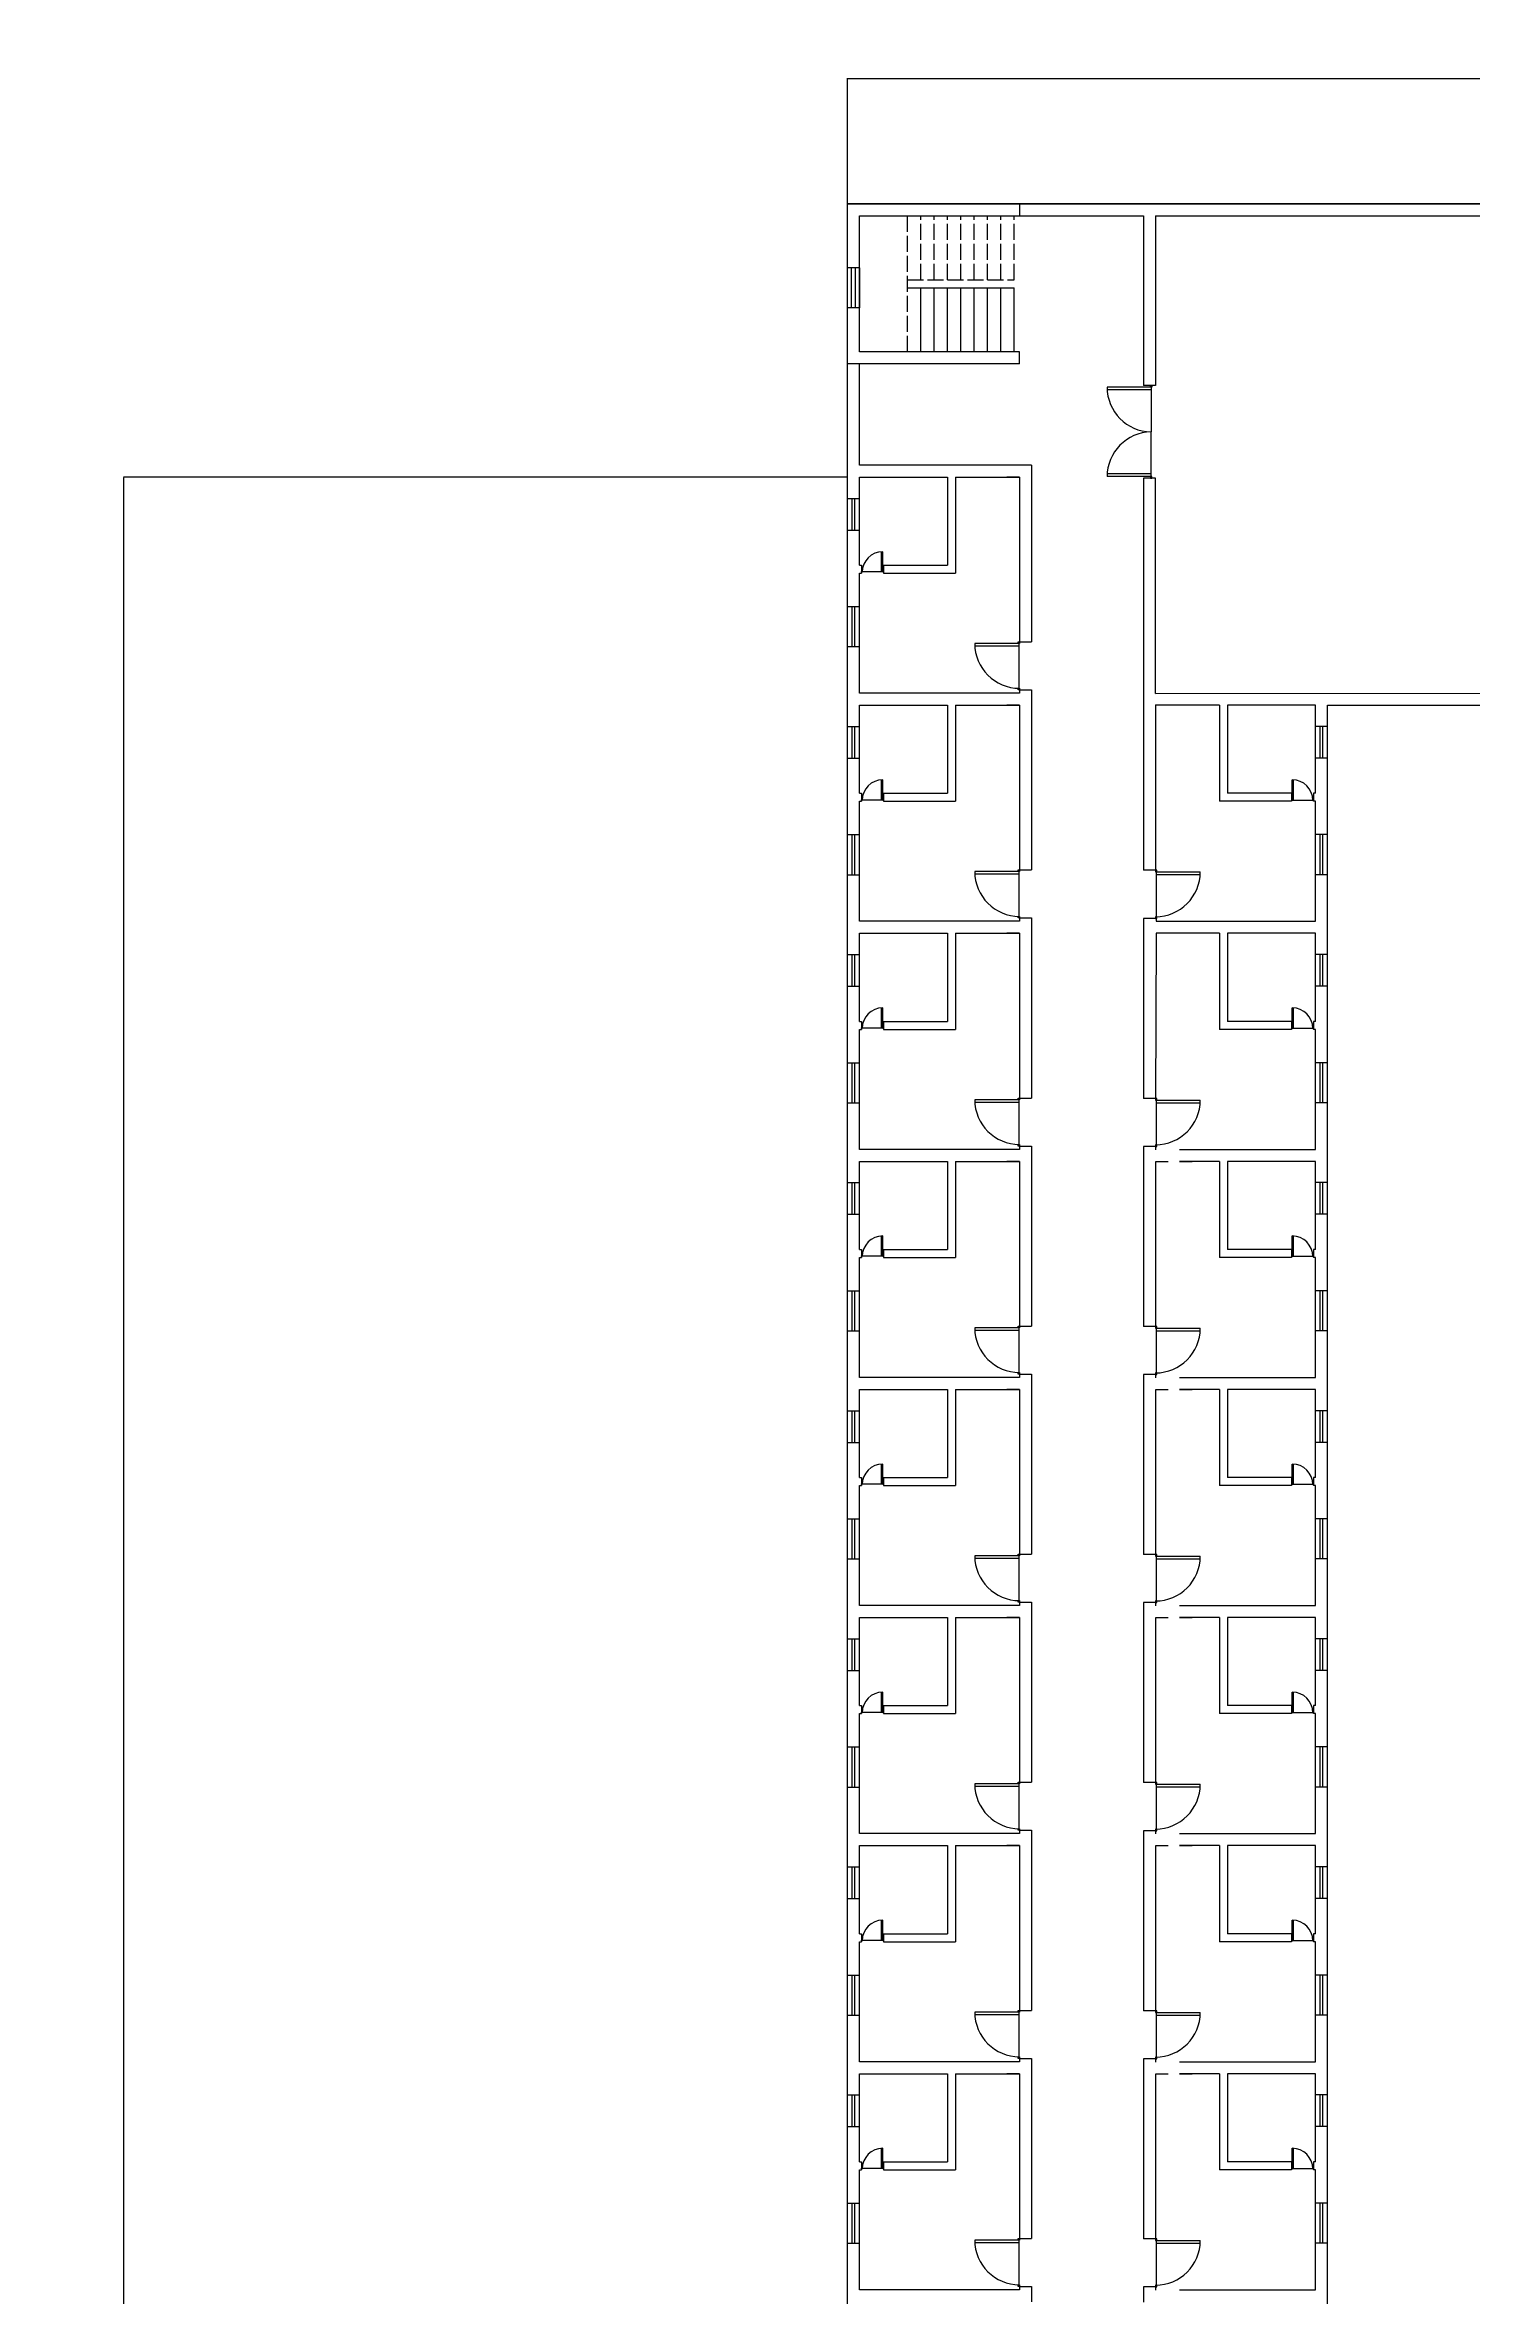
# Model space of a CAD drawing. Header units: inches. Extents: x 2900 to 18472, y 1216 to 4690.
# Drawn here: x 2900 to 3970, y 3002 to 4690 of the extents above; entities that cross this region are included whole.
import ezdxf

# ---------------------------------------------------------------- set-up
doc = ezdxf.new("R2010")
doc.units = ezdxf.units.IN
doc.header["$MEASUREMENT"] = 0
doc.linetypes.add('ACAD_ISO02W100', pattern=[15, 12, -3])
for name, color, linetype in [('Door', 32, 'Continuous'), ('Stairs', 3, 'Continuous'), ('Ventilator', 160, 'Continuous'), ('Windows', 10, 'Continuous')]:
    doc.layers.add(name, color=color, linetype=linetype)
doc.styles.get("Standard").update_dxf_attribs({"font": 'arial.ttf'})
doc.dimstyles.get("Standard").update_dxf_attribs({"dimtxt": 6, "dimasz": 0.18, "dimexe": 0.18, "dimexo": 0.0625, "dimgap": 0.09, "dimtad": 0, "dimtih": 1, "dimtoh": 1, "dimdec": 3, "dimzin": 0, "dimdsep": 46, "dimlunit": 4, "dimtxsty": 'Standard', "dimcen": 0.09, "dimadec": 0, "dimazin": 0, "dimtfac": 1, "dimtdec": 3, "dimtofl": 0, "dimtmove": 0, "dimatfit": 3, "dimfxl": 1, "dimtolj": 1, "dimtzin": 0, "dimarcsym": 0})

# ---------------------------------------------------------------- blocks, each defined once
blk = doc.blocks.new('*D1')
at = {"color": 0, "lineweight": -2, "transparency": 16777216}
for p, q in [((3501.7, 4366), (2958.7, 4366)), ((2958.8, 4365.8), (2958.8, 2890.4)), ((2958.8, 1365.7), (2958.8, 2841.2)), ((3501.7, 1365.6), (2958.7, 1365.6))]:
    blk.add_line(p, q, dxfattribs=at)
at = {"color": 0, "transparency": 16777216}
for points in [[(2958.8, 4365.8), (2958.9, 4365.8), (2958.8, 4366)], [(2958.8, 1365.7), (2958.9, 1365.7), (2958.8, 1365.6)]]:
    blk.add_solid(points, dxfattribs=at)
at = {"layer": 'Defpoints', "color": 0, "transparency": 16777216}
for p in [(3501.8, 4366), (2958.8, 1365.6), (3501.8, 1365.6)]:
    blk.add_point(p, dxfattribs=at)
at = {"color": 0, "transparency": 16777216, "insert": (2958.8, 2865.8), "char_height": 6, "attachment_point": 5}
blk.add_mtext("\\A1;{\\H8x;250'}", dxfattribs=at)
blk = doc.blocks.new('*D2')
at = {"color": 0, "lineweight": -2, "transparency": 16777216}
for p, q in [((3501.8, 4570.9), (3501.8, 4665.1)), ((3502, 4664.9), (4344.6, 4664.9)), ((5301.6, 4664.9), (4459, 4664.9)), ((5301.8, 4570.9), (5301.8, 4665.1))]:
    blk.add_line(p, q, dxfattribs=at)
at = {"color": 0, "transparency": 16777216}
for points in [[(3502, 4665), (3502, 4664.9), (3501.8, 4664.9)], [(5301.6, 4665), (5301.6, 4664.9), (5301.8, 4664.9)]]:
    blk.add_solid(points, dxfattribs=at)
at = {"layer": 'Defpoints', "color": 0, "transparency": 16777216}
for p in [(5301.8, 4664.9), (3501.8, 4570.9), (5301.8, 4570.9)]:
    blk.add_point(p, dxfattribs=at)
at = {"color": 0, "transparency": 16777216, "insert": (4401.8, 4664.9), "char_height": 6, "attachment_point": 5}
blk.add_mtext("\\A1;{\\H8x;150'}", dxfattribs=at)

msp = doc.modelspace()

# ---------------------------------------------------------------- linework, layer by layer
for p, q in [((3501.7846, 4570.8757), (5301.7846, 4570.8757)), ((5301.7846, 4570.8757), (3501.7846, 4570.8757)), ((3510.7846, 4471), (3510.7846, 4561.8757)), ((3723.7866, 4561.8757), (3723.7866, 4434.7321)), ((3723.7866, 4561.6078), (3723.7866, 4434.7321)), ((3732.7866, 4561.8757), (3732.7866, 4434.7321)), ((3501.7846, 1570.4378), (3501.7846, 4534.8757)), ((3732.7866, 4434.7321), (3723.7866, 4434.7321)), ((3576.7846, 4366), (3576.7846, 4300)), ((3582.7846, 4366), (3582.7846, 4294)), ((3630.7846, 4366), (3621.237, 4366)), ((3723.7866, 4365.1423), (3723.7866, 4206.2262)), ((3732.7866, 4365.1423), (3723.7866, 4365.1423)), ((3732.7866, 4203.7321), (3732.7866, 4365.1423)), ((3510.7846, 4300), (3512.2513, 4300)), ((3510.7846, 4294), (3512.2513, 4294)), ((3512.2513, 4300), (3512.2513, 4294)), ((3528.7846, 4300), (3576.7846, 4300)), ((3528.7846, 4300), (3528.7846, 4294)), ((3528.7846, 4294), (3582.7846, 4294)), ((3630.7846, 4242.494), (3639.7846, 4242.494)), ((3630.7846, 4206.494), (3639.7846, 4206.494)), ((3732.7866, 4206.2262), (3732.7846, 4206.2262)), ((3576.7846, 4195), (3576.7846, 4129)), ((3582.7846, 4195), (3582.7846, 4123)), ((3630.7846, 4195), (3621.237, 4195)), ((3780.7846, 4195), (3780.7846, 4123)), ((3786.7846, 4195), (3786.7846, 4129)), ((3861.7846, 4195), (4941.7846, 4194.5)), ((3861.7846, 2032), (3861.7846, 4179.1055)), ((3510.7846, 4129), (3512.2513, 4129)), ((3510.7846, 4123), (3512.2513, 4123)), ((3512.2513, 4129), (3512.2513, 4123)), ((3528.7846, 4129), (3576.7846, 4129)), ((3528.7846, 4129), (3528.7846, 4123)), ((3528.7846, 4123), (3582.7846, 4123)), ((3834.7846, 4123), (3780.7846, 4123)), ((3834.7846, 4129), (3786.7846, 4129)), ((3834.7846, 4129), (3834.7846, 4123)), ((3852.7846, 4129), (3851.3178, 4129)), ((3851.3178, 4129), (3851.3178, 4123)), ((3852.7846, 4123), (3851.3178, 4123)), ((3630.7846, 4071.494), (3639.7846, 4071.494)), ((3732.7866, 4071.2262), (3723.7866, 4071.2262)), ((3630.7846, 4035.494), (3639.7846, 4035.494)), ((3732.7866, 4035.2262), (3723.7866, 4035.2262)), ((3576.7846, 4024), (3576.7846, 3958)), ((3582.7846, 4024), (3582.7846, 3952)), ((3630.7846, 4024), (3621.237, 4024)), ((3780.7846, 4024), (3780.7846, 3952)), ((3786.7846, 4024), (3786.7846, 3958)), ((3510.7846, 3958), (3512.2513, 3958)), ((3510.7846, 3952), (3512.2513, 3952)), ((3512.2513, 3958), (3512.2513, 3952)), ((3528.7846, 3958), (3576.7846, 3958)), ((3528.7846, 3958), (3528.7846, 3952)), ((3528.7846, 3952), (3582.7846, 3952)), ((3834.7846, 3952), (3780.7846, 3952)), ((3834.7846, 3958), (3786.7846, 3958)), ((3834.7846, 3958), (3834.7846, 3952)), ((3852.7846, 3958), (3851.3178, 3958)), ((3851.3178, 3958), (3851.3178, 3952)), ((3852.7846, 3952), (3851.3178, 3952)), ((3630.7846, 3900.494), (3639.7846, 3900.494)), ((3732.7866, 3900.2262), (3723.7866, 3900.2262)), ((3576.7846, 3853), (3576.7846, 3787)), ((3582.7846, 3853), (3582.7846, 3781)), ((3630.7846, 3853), (3621.237, 3853)), ((3630.7846, 3864.494), (3639.7846, 3864.494)), ((3732.7866, 3864.2262), (3723.7866, 3864.2262)), ((3750.7846, 3853), (3760.3321, 3853)), ((3780.7846, 3853), (3780.7846, 3781)), ((3786.7846, 3853), (3786.7846, 3787)), ((3510.7846, 3787), (3512.2513, 3787)), ((3510.7846, 3781), (3512.2513, 3781)), ((3512.2513, 3787), (3512.2513, 3781)), ((3528.7846, 3787), (3576.7846, 3787)), ((3528.7846, 3787), (3528.7846, 3781)), ((3528.7846, 3781), (3582.7846, 3781)), ((3834.7846, 3781), (3780.7846, 3781)), ((3834.7846, 3787), (3786.7846, 3787)), ((3834.7846, 3787), (3834.7846, 3781)), ((3852.7846, 3787), (3851.3178, 3787)), ((3851.3178, 3787), (3851.3178, 3781)), ((3852.7846, 3781), (3851.3178, 3781)), ((3630.7846, 3729.494), (3639.7846, 3729.494)), ((3732.7866, 3729.2262), (3723.7866, 3729.2262)), ((3576.7846, 3682), (3576.7846, 3616)), ((3582.7846, 3682), (3582.7846, 3610)), ((3630.7846, 3682), (3621.237, 3682)), ((3630.7846, 3693.494), (3639.7846, 3693.494)), ((3732.7866, 3693.2262), (3723.7866, 3693.2262)), ((3750.7846, 3682), (3760.3321, 3682)), ((3780.7846, 3682), (3780.7846, 3610)), ((3786.7846, 3682), (3786.7846, 3616)), ((3510.7846, 3616), (3512.2513, 3616)), ((3512.2513, 3616), (3512.2513, 3610)), ((3528.7846, 3616), (3576.7846, 3616)), ((3528.7846, 3616), (3528.7846, 3610)), ((3834.7846, 3616), (3786.7846, 3616)), ((3834.7846, 3616), (3834.7846, 3610)), ((3852.7846, 3616), (3851.3178, 3616)), ((3851.3178, 3616), (3851.3178, 3610)), ((3510.7846, 3610), (3512.2513, 3610)), ((3528.7846, 3610), (3582.7846, 3610)), ((3834.7846, 3610), (3780.7846, 3610)), ((3852.7846, 3610), (3851.3178, 3610)), ((3630.7846, 3558.494), (3639.7846, 3558.494)), ((3732.7866, 3558.2262), (3723.7866, 3558.2262)), ((3576.7846, 3511), (3576.7846, 3445)), ((3582.7846, 3511), (3582.7846, 3439)), ((3630.7846, 3511), (3621.237, 3511)), ((3630.7846, 3522.494), (3639.7846, 3522.494)), ((3732.7866, 3522.2262), (3723.7866, 3522.2262)), ((3750.7846, 3511), (3760.3321, 3511)), ((3780.7846, 3511), (3780.7846, 3439)), ((3786.7846, 3511), (3786.7846, 3445)), ((3510.7846, 3445), (3512.2513, 3445)), ((3512.2513, 3445), (3512.2513, 3439)), ((3528.7846, 3445), (3576.7846, 3445)), ((3528.7846, 3445), (3528.7846, 3439)), ((3834.7846, 3445), (3786.7846, 3445)), ((3834.7846, 3445), (3834.7846, 3439)), ((3852.7846, 3445), (3851.3178, 3445)), ((3851.3178, 3445), (3851.3178, 3439)), ((3510.7846, 3439), (3512.2513, 3439)), ((3528.7846, 3439), (3582.7846, 3439)), ((3834.7846, 3439), (3780.7846, 3439)), ((3852.7846, 3439), (3851.3178, 3439)), ((3630.7846, 3387.494), (3639.7846, 3387.494)), ((3732.7866, 3387.2262), (3723.7866, 3387.2262)), ((3630.7846, 3351.494), (3639.7846, 3351.494)), ((3732.7866, 3351.2262), (3723.7866, 3351.2262)), ((3576.7846, 3340), (3576.7846, 3274)), ((3582.7846, 3340), (3582.7846, 3268)), ((3630.7846, 3340), (3621.237, 3340)), ((3750.7846, 3340), (3760.3321, 3340)), ((3780.7846, 3340), (3780.7846, 3268)), ((3786.7846, 3340), (3786.7846, 3274)), ((3510.7846, 3274), (3512.2513, 3274)), ((3512.2513, 3274), (3512.2513, 3268)), ((3528.7846, 3274), (3576.7846, 3274)), ((3528.7846, 3274), (3528.7846, 3268)), ((3834.7846, 3274), (3786.7846, 3274)), ((3834.7846, 3274), (3834.7846, 3268)), ((3852.7846, 3274), (3851.3178, 3274)), ((3851.3178, 3274), (3851.3178, 3268)), ((3510.7846, 3268), (3512.2513, 3268)), ((3528.7846, 3268), (3582.7846, 3268)), ((3834.7846, 3268), (3780.7846, 3268)), ((3852.7846, 3268), (3851.3178, 3268)), ((3630.7846, 3216.494), (3639.7846, 3216.494)), ((3732.7866, 3216.2262), (3723.7866, 3216.2262)), ((3630.7846, 3180.494), (3639.7846, 3180.494)), ((3732.7866, 3180.2262), (3723.7866, 3180.2262)), ((3576.7846, 3169), (3576.7846, 3103)), ((3582.7846, 3169), (3582.7846, 3097)), ((3630.7846, 3169), (3621.237, 3169)), ((3750.7846, 3169), (3760.3321, 3169)), ((3780.7846, 3169), (3780.7846, 3097)), ((3786.7846, 3169), (3786.7846, 3103)), ((3510.7846, 3103), (3512.2513, 3103)), ((3510.7846, 3097), (3512.2513, 3097)), ((3512.2513, 3103), (3512.2513, 3097)), ((3528.7846, 3103), (3576.7846, 3103)), ((3528.7846, 3103), (3528.7846, 3097)), ((3528.7846, 3097), (3582.7846, 3097)), ((3834.7846, 3097), (3780.7846, 3097)), ((3834.7846, 3103), (3786.7846, 3103)), ((3834.7846, 3103), (3834.7846, 3097)), ((3852.7846, 3103), (3851.3178, 3103)), ((3851.3178, 3103), (3851.3178, 3097)), ((3852.7846, 3097), (3851.3178, 3097)), ((3630.7846, 3045.494), (3639.7846, 3045.494)), ((3732.7866, 3045.2262), (3723.7866, 3045.2262)), ((3630.7846, 3009.494), (3639.7846, 3009.494)), ((3732.7866, 3009.2262), (3723.7866, 3009.2262))]:
    msp.add_line(p, q)
for points in [[(3510.7846, 4561.8757), (3576.7846, 4561.8757)], [(3582.7846, 4561.8757), (3612.7846, 4561.8757)], [(3621.7846, 4561.8757), (3723.7866, 4561.8757)], [(3732.7866, 4561.8757), (3750.7846, 4561.8757)], [(3750.7846, 4570.8757), (4941.7846, 4570.8757)], [(3750.7846, 4561.8757), (5052.9947, 4561.8757)], [(3501.7846, 4366), (3501.7846, 4534.8757)], [(3510.7846, 4459.8757), (3510.7846, 4465)], [(3639.7846, 4375), (3510.7846, 4375), (3510.7846, 4450.8757)], [(3639.7846, 4375), (3639.7846, 4366)], [(3501.7846, 4195), (3501.7846, 4366)], [(3510.7846, 4300), (3510.7846, 4366), (3540.7846, 4366)], [(3510.7846, 4366), (3576.7846, 4366)], [(3537.3297, 4366), (3540.7846, 4366)], [(3582.7846, 4366), (3621.237, 4366)], [(3621.237, 4366), (3630.7846, 4366), (3630.7846, 4294)], [(3639.7846, 4366), (3639.7846, 4242.494)], [(3630.7846, 4204), (3510.7846, 4204), (3510.7846, 4294)], [(3630.7846, 4294), (3630.7846, 4241.2721)], [(3630.7846, 4207.6953), (3630.7846, 4204)], [(3639.7846, 4206.494), (3639.7846, 4195)], [(3723.7866, 4206.2262), (3723.7866, 4194.7321)], [(3732.7866, 4203.7321), (4041.7846, 4204)], [(3501.7846, 4024), (3501.7846, 4195)], [(3510.7846, 4129), (3510.7846, 4195), (3540.7846, 4195)], [(3510.7846, 4195), (3576.7846, 4195)], [(3537.3297, 4195), (3540.7846, 4195)], [(3582.7846, 4195), (3621.237, 4195)], [(3621.237, 4195), (3630.7846, 4195), (3630.7846, 4123)], [(3639.7846, 4195), (3639.7846, 4071.494)], [(3723.7866, 4194.7321), (3723.7866, 4071.2262)], [(3780.7846, 4195), (3732.7866, 4195)], [(3732.7866, 4195), (3732.7866, 4070.0042)], [(3852.7846, 4195), (3786.7846, 4195)], [(3852.7846, 4129), (3852.7846, 4195), (3822.7846, 4195)], [(3826.2394, 4195), (3822.7846, 4195)], [(3861.7846, 4024), (3861.7846, 4195)], [(3630.7846, 4033), (3510.7846, 4033), (3510.7846, 4123)], [(3630.7846, 4123), (3630.7846, 4070.2721)], [(3733.2836, 4033), (3852.7846, 4033), (3852.7846, 4123)], [(3630.7846, 4036.6953), (3630.7846, 4033)], [(3639.7846, 4035.494), (3639.7846, 4024)], [(3723.7866, 4035.2262), (3723.7866, 4023.7321)], [(3732.7866, 4036.4482), (3732.7866, 4035.2262)], [(3732.7866, 4036.4275), (3732.7866, 4035.2262)], [(3733.2919, 4035.2262), (3733.2836, 4033)], [(3501.7846, 3853), (3501.7846, 4024)], [(3510.7846, 3958), (3510.7846, 4024), (3540.7846, 4024)], [(3510.7846, 4024), (3576.7846, 4024)], [(3537.3297, 4024), (3540.7846, 4024)], [(3582.7846, 4024), (3621.237, 4024)], [(3621.237, 4024), (3630.7846, 4024), (3630.7846, 3952)], [(3639.7846, 4024), (3639.7846, 3900.494)], [(3723.7866, 4023.7321), (3723.7866, 3900.2262)], [(3733.2502, 4024), (3732.7866, 3899.0042)], [(3852.7846, 4024), (3786.7846, 4024)], [(3852.7846, 3958), (3852.7846, 4024), (3822.7846, 4024)], [(3826.2394, 4024), (3822.7846, 4024)], [(3861.7846, 3853), (3861.7846, 4024)], [(3630.7846, 3862), (3510.7846, 3862), (3510.7846, 3952)], [(3630.7846, 3952), (3630.7846, 3899.2721)], [(3750.7846, 3862), (3852.7846, 3862), (3852.7846, 3952)], [(3630.7846, 3865.6953), (3630.7846, 3862)], [(3732.7866, 3865.4275), (3732.7866, 3861.7321)], [(3501.7846, 3682), (3501.7846, 3853)], [(3510.7846, 3787), (3510.7846, 3853), (3540.7846, 3853)], [(3510.7846, 3853), (3576.7846, 3853)], [(3537.3297, 3853), (3540.7846, 3853)], [(3582.7846, 3853), (3621.237, 3853)], [(3621.237, 3853), (3630.7846, 3853), (3630.7846, 3781)], [(3639.7846, 3864.494), (3639.7846, 3853)], [(3639.7846, 3853), (3639.7846, 3729.494)], [(3723.7866, 3864.2262), (3723.7866, 3852.7321)], [(3723.7866, 3852.7321), (3723.7866, 3729.2262)], [(3742.3341, 3852.7321), (3732.7866, 3852.7321), (3732.7866, 3780.7321)], [(3780.7846, 3853), (3750.7846, 3853)], [(3852.7846, 3853), (3786.7846, 3853)], [(3852.7846, 3787), (3852.7846, 3853), (3822.7846, 3853)], [(3826.2394, 3853), (3822.7846, 3853)], [(3861.7846, 3682), (3861.7846, 3853)], [(3630.7846, 3691), (3510.7846, 3691), (3510.7846, 3781)], [(3630.7846, 3781), (3630.7846, 3728.2721)], [(3732.7866, 3780.7321), (3732.7866, 3728.0042)], [(3750.7846, 3691), (3852.7846, 3691), (3852.7846, 3781)], [(3501.7846, 3511), (3501.7846, 3682)], [(3510.7846, 3616), (3510.7846, 3682), (3540.7846, 3682)], [(3510.7846, 3682), (3576.7846, 3682)], [(3537.3297, 3682), (3540.7846, 3682)], [(3582.7846, 3682), (3621.237, 3682)], [(3621.237, 3682), (3630.7846, 3682), (3630.7846, 3610)], [(3630.7846, 3694.6953), (3630.7846, 3691)], [(3639.7846, 3693.494), (3639.7846, 3682)], [(3639.7846, 3682), (3639.7846, 3558.494)], [(3723.7866, 3693.2262), (3723.7866, 3681.7321)], [(3723.7866, 3681.7321), (3723.7866, 3558.2262)], [(3732.7866, 3694.4275), (3732.7866, 3690.7321)], [(3742.3341, 3681.7321), (3732.7866, 3681.7321), (3732.7866, 3609.7321)], [(3780.7846, 3682), (3750.7846, 3682)], [(3852.7846, 3682), (3786.7846, 3682)], [(3852.7846, 3616), (3852.7846, 3682), (3822.7846, 3682)], [(3826.2394, 3682), (3822.7846, 3682)], [(3861.7846, 3511), (3861.7846, 3682)], [(3630.7846, 3520), (3510.7846, 3520), (3510.7846, 3610)], [(3630.7846, 3610), (3630.7846, 3557.2721)], [(3732.7866, 3609.7321), (3732.7866, 3557.0042)], [(3750.7846, 3520), (3852.7846, 3520), (3852.7846, 3610)], [(3501.7846, 3340), (3501.7846, 3511)], [(3510.7846, 3445), (3510.7846, 3511), (3540.7846, 3511)], [(3510.7846, 3511), (3576.7846, 3511)], [(3537.3297, 3511), (3540.7846, 3511)], [(3582.7846, 3511), (3621.237, 3511)], [(3621.237, 3511), (3630.7846, 3511), (3630.7846, 3439)], [(3630.7846, 3523.6953), (3630.7846, 3520)], [(3639.7846, 3522.494), (3639.7846, 3511)], [(3639.7846, 3511), (3639.7846, 3387.494)], [(3723.7866, 3522.2262), (3723.7866, 3510.7321)], [(3723.7866, 3510.7321), (3723.7866, 3387.2262)], [(3732.7866, 3523.4275), (3732.7866, 3519.7321)], [(3742.3341, 3510.7321), (3732.7866, 3510.7321), (3732.7866, 3438.7321)], [(3780.7846, 3511), (3750.7846, 3511)], [(3852.7846, 3511), (3786.7846, 3511)], [(3852.7846, 3445), (3852.7846, 3511), (3822.7846, 3511)], [(3826.2394, 3511), (3822.7846, 3511)], [(3861.7846, 3340), (3861.7846, 3511)], [(3630.7846, 3349), (3510.7846, 3349), (3510.7846, 3439)], [(3630.7846, 3439), (3630.7846, 3386.2721)], [(3732.7866, 3438.7321), (3732.7866, 3386.0042)], [(3750.7846, 3349), (3852.7846, 3349), (3852.7846, 3439)], [(3630.7846, 3352.6953), (3630.7846, 3349)], [(3639.7846, 3351.494), (3639.7846, 3340)], [(3723.7866, 3351.2262), (3723.7866, 3339.7321)], [(3732.7866, 3352.4275), (3732.7866, 3348.7321)], [(3501.7846, 3169), (3501.7846, 3340)], [(3510.7846, 3274), (3510.7846, 3340), (3540.7846, 3340)], [(3510.7846, 3340), (3576.7846, 3340)], [(3537.3297, 3340), (3540.7846, 3340)], [(3582.7846, 3340), (3621.237, 3340)], [(3621.237, 3340), (3630.7846, 3340), (3630.7846, 3268)], [(3639.7846, 3340), (3639.7846, 3216.494)], [(3723.7866, 3339.7321), (3723.7866, 3216.2262)], [(3742.3341, 3339.7321), (3732.7866, 3339.7321), (3732.7866, 3267.7321)], [(3780.7846, 3340), (3750.7846, 3340)], [(3852.7846, 3340), (3786.7846, 3340)], [(3852.7846, 3274), (3852.7846, 3340), (3822.7846, 3340)], [(3826.2394, 3340), (3822.7846, 3340)], [(3861.7846, 3169), (3861.7846, 3340)], [(3630.7846, 3178), (3510.7846, 3178), (3510.7846, 3268)], [(3630.7846, 3268), (3630.7846, 3215.2721)], [(3732.7866, 3267.7321), (3732.7866, 3215.0042)], [(3750.7846, 3178), (3852.7846, 3178), (3852.7846, 3268)], [(3630.7846, 3181.6953), (3630.7846, 3178)], [(3639.7846, 3180.494), (3639.7846, 3169)], [(3723.7866, 3180.2262), (3723.7866, 3168.7321)], [(3732.7866, 3181.4275), (3732.7866, 3177.7321)], [(3501.7846, 2998), (3501.7846, 3169)], [(3510.7846, 3103), (3510.7846, 3169), (3540.7846, 3169)], [(3510.7846, 3169), (3576.7846, 3169)], [(3537.3297, 3169), (3540.7846, 3169)], [(3582.7846, 3169), (3621.237, 3169)], [(3621.237, 3169), (3630.7846, 3169), (3630.7846, 3097)], [(3639.7846, 3169), (3639.7846, 3045.494)], [(3723.7866, 3168.7321), (3723.7866, 3045.2262)], [(3742.3341, 3168.7321), (3732.7866, 3168.7321), (3732.7866, 3096.7321)], [(3780.7846, 3169), (3750.7846, 3169)], [(3852.7846, 3169), (3786.7846, 3169)], [(3852.7846, 3103), (3852.7846, 3169), (3822.7846, 3169)], [(3826.2394, 3169), (3822.7846, 3169)], [(3861.7846, 2998), (3861.7846, 3169)], [(3630.7846, 3007), (3510.7846, 3007), (3510.7846, 3097)], [(3630.7846, 3097), (3630.7846, 3044.2721)], [(3732.7866, 3096.7321), (3732.7866, 3044.0042)], [(3750.7846, 3007), (3852.7846, 3007), (3852.7846, 3097)], [(3630.7846, 3010.6953), (3630.7846, 3007)], [(3639.7846, 3009.494), (3639.7846, 2998)], [(3723.7866, 3009.2262), (3723.7866, 2997.7321)], [(3732.7866, 3010.4275), (3732.7866, 3006.7321)]]:
    msp.add_lwpolyline(points)
msp.add_lwpolyline([(3732.7866, 4195.7823), (3732.7866, 4195.7823)], close=True)
at = {"layer": 'Defpoints'}
msp.add_line((3780.7846, 4024), (3733.2502, 4024), dxfattribs=at)
at = {"layer": 'Door'}
for p, q in [((3729.4967, 4433.5102), (3696.4252, 4433.5102)), ((3729.4967, 4431.5102), (3696.4252, 4431.5102)), ((3729.4967, 4433.5102), (3729.4967, 4399.9372)), ((3729.4967, 4366.3643), (3729.4967, 4399.9372)), ((3729.4967, 4368.3643), (3696.4252, 4368.3643)), ((3729.4967, 4366.3643), (3696.4252, 4366.3643)), ((3527.3049, 4294.9093), (3527.3049, 4310.0975)), ((3528.2234, 4294.9093), (3528.2234, 4310.0975)), ((3528.2234, 4294.9093), (3512.8125, 4294.9093)), ((3630.2793, 4241.2966), (3597.2078, 4241.2966)), ((3630.2793, 4239.2966), (3597.2078, 4239.2966)), ((3630.2793, 4241.2721), (3630.2793, 4207.716)), ((3527.3049, 4123.9093), (3527.3049, 4139.0975)), ((3528.2234, 4123.9093), (3528.2234, 4139.0975)), ((3835.3458, 4123.9093), (3835.3458, 4139.0975)), ((3836.2643, 4123.9093), (3836.2643, 4139.0975)), ((3528.2234, 4123.9093), (3512.8125, 4123.9093)), ((3835.3458, 4123.9093), (3850.7566, 4123.9093)), ((3630.2793, 4070.2928), (3597.2078, 4070.2928)), ((3630.2793, 4068.2928), (3597.2078, 4068.2928)), ((3630.2793, 4070.2721), (3630.2793, 4036.716)), ((3733.2919, 4070.0042), (3733.2919, 4036.4482)), ((3733.2919, 4070.0042), (3766.3633, 4070.0042)), ((3733.2919, 4068.0042), (3766.3633, 4068.0042)), ((3527.3049, 3952.9093), (3527.3049, 3968.0975)), ((3528.2234, 3952.9093), (3528.2234, 3968.0975)), ((3835.3458, 3952.9093), (3835.3458, 3968.0975)), ((3836.2643, 3952.9093), (3836.2643, 3968.0975)), ((3528.2234, 3952.9093), (3512.8125, 3952.9093)), ((3835.3458, 3952.9093), (3850.7566, 3952.9093)), ((3630.2793, 3899.2721), (3597.2078, 3899.2721)), ((3630.2793, 3899.2721), (3630.2793, 3865.716)), ((3733.2919, 3899.0042), (3766.3633, 3899.0042)), ((3733.2919, 3899.0042), (3733.2919, 3865.4482)), ((3630.2793, 3897.2721), (3597.2078, 3897.2721)), ((3733.2919, 3897.0042), (3766.3633, 3897.0042)), ((3528.2234, 3781.9093), (3512.8125, 3781.9093)), ((3527.3049, 3781.9093), (3527.3049, 3797.0975)), ((3528.2234, 3781.9093), (3528.2234, 3797.0975)), ((3835.3458, 3781.9093), (3835.3458, 3797.0975)), ((3835.3458, 3781.9093), (3850.7566, 3781.9093)), ((3836.2643, 3781.9093), (3836.2643, 3797.0975)), ((3630.2793, 3728.2721), (3597.2078, 3728.2721)), ((3630.2793, 3726.2721), (3597.2078, 3726.2721)), ((3630.2793, 3728.2721), (3630.2793, 3694.716)), ((3733.2919, 3728.0042), (3766.3633, 3728.0042)), ((3733.2919, 3728.0042), (3733.2919, 3694.4482)), ((3733.2919, 3726.0042), (3766.3633, 3726.0042)), ((3527.3049, 3610.9093), (3527.3049, 3626.0975)), ((3528.2234, 3610.9093), (3528.2234, 3626.0975)), ((3835.3458, 3610.9093), (3835.3458, 3626.0975)), ((3836.2643, 3610.9093), (3836.2643, 3626.0975)), ((3528.2234, 3610.9093), (3512.8125, 3610.9093)), ((3835.3458, 3610.9093), (3850.7566, 3610.9093)), ((3630.2793, 3557.2928), (3597.2078, 3557.2928)), ((3630.2793, 3555.2928), (3597.2078, 3555.2928)), ((3630.2793, 3557.2721), (3630.2793, 3523.716)), ((3733.2919, 3557.0042), (3766.3633, 3557.0042)), ((3733.2919, 3557.0042), (3733.2919, 3523.4482)), ((3733.2919, 3555.0042), (3766.3633, 3555.0042)), ((3527.3049, 3439.9093), (3527.3049, 3455.0975)), ((3528.2234, 3439.9093), (3528.2234, 3455.0975)), ((3835.3458, 3439.9093), (3835.3458, 3455.0975)), ((3836.2643, 3439.9093), (3836.2643, 3455.0975)), ((3528.2234, 3439.9093), (3512.8125, 3439.9093)), ((3835.3458, 3439.9093), (3850.7566, 3439.9093)), ((3630.2793, 3386.2721), (3597.2078, 3386.2721)), ((3630.2793, 3384.2721), (3597.2078, 3384.2721)), ((3630.2793, 3386.2721), (3630.2793, 3352.716)), ((3733.2919, 3386.0042), (3766.3633, 3386.0042)), ((3733.2919, 3386.0042), (3733.2919, 3352.4482)), ((3733.2919, 3384.0042), (3766.3633, 3384.0042)), ((3527.3049, 3268.9093), (3527.3049, 3284.0975)), ((3528.2234, 3268.9093), (3528.2234, 3284.0975)), ((3835.3458, 3268.9093), (3835.3458, 3284.0975)), ((3836.2643, 3268.9093), (3836.2643, 3284.0975)), ((3528.2234, 3268.9093), (3512.8125, 3268.9093)), ((3835.3458, 3268.9093), (3850.7566, 3268.9093)), ((3630.2793, 3215.2721), (3597.2078, 3215.2721)), ((3630.2793, 3213.2721), (3597.2078, 3213.2721)), ((3630.2793, 3215.2721), (3630.2793, 3181.716)), ((3733.2919, 3215.0042), (3766.3633, 3215.0042)), ((3733.2919, 3215.0042), (3733.2919, 3181.4482)), ((3733.2919, 3213.0042), (3766.3633, 3213.0042)), ((3527.3049, 3097.9093), (3527.3049, 3113.0975)), ((3528.2234, 3097.9093), (3528.2234, 3113.0975)), ((3835.3458, 3097.9093), (3835.3458, 3113.0975)), ((3836.2643, 3097.9093), (3836.2643, 3113.0975)), ((3528.2234, 3097.9093), (3512.8125, 3097.9093)), ((3835.3458, 3097.9093), (3850.7566, 3097.9093)), ((3630.2793, 3044.2928), (3597.2078, 3044.2928)), ((3630.2793, 3042.2928), (3597.2078, 3042.2928)), ((3630.2793, 3044.2721), (3630.2793, 3010.716)), ((3733.2919, 3044.0042), (3766.3633, 3044.0042)), ((3733.2919, 3044.0042), (3733.2919, 3010.4482)), ((3733.2919, 3042.0042), (3766.3633, 3042.0042))]:
    msp.add_line(p, q, dxfattribs=at)
for points in [[(3728.9914, 4434.7321), (3730.002, 4434.7321), (3730.002, 4433.5102), (3728.9914, 4433.5102)], [(3728.9914, 4365.1423), (3730.002, 4365.1423), (3730.002, 4366.3643), (3728.9914, 4366.3643)], [(3512.8125, 4295.1413), (3512.8125, 4294.6772), (3512.2513, 4294.6772), (3512.2513, 4295.1413)], [(3528.7846, 4295.1413), (3528.7846, 4294.6772), (3528.2234, 4294.6772), (3528.2234, 4295.1413)], [(3629.774, 4242.494), (3630.7846, 4242.494), (3630.7846, 4241.2721), (3629.774, 4241.2721)], [(3629.774, 4207.716), (3630.7846, 4207.716), (3630.7846, 4206.494), (3629.774, 4206.494)], [(3512.8125, 4124.1413), (3512.8125, 4123.6772), (3512.2513, 4123.6772), (3512.2513, 4124.1413)], [(3528.7846, 4124.1413), (3528.7846, 4123.6772), (3528.2234, 4123.6772), (3528.2234, 4124.1413)], [(3834.7846, 4124.1413), (3834.7846, 4123.6772), (3835.3458, 4123.6772), (3835.3458, 4124.1413)], [(3850.7566, 4124.1413), (3850.7566, 4123.6772), (3851.3178, 4123.6772), (3851.3178, 4124.1413)], [(3629.774, 4071.494), (3630.7846, 4071.494), (3630.7846, 4070.2721), (3629.774, 4070.2721)], [(3733.7971, 4071.2262), (3732.7866, 4071.2262), (3732.7866, 4070.0042), (3733.7971, 4070.0042)], [(3629.774, 4036.716), (3630.7846, 4036.716), (3630.7846, 4035.494), (3629.774, 4035.494)], [(3733.7971, 4036.4482), (3732.7866, 4036.4482), (3732.7866, 4035.2262), (3733.7971, 4035.2262)], [(3512.8125, 3953.1413), (3512.8125, 3952.6772), (3512.2513, 3952.6772), (3512.2513, 3953.1413)], [(3528.7846, 3953.1413), (3528.7846, 3952.6772), (3528.2234, 3952.6772), (3528.2234, 3953.1413)], [(3834.7846, 3953.1413), (3834.7846, 3952.6772), (3835.3458, 3952.6772), (3835.3458, 3953.1413)], [(3850.7566, 3953.1413), (3850.7566, 3952.6772), (3851.3178, 3952.6772), (3851.3178, 3953.1413)], [(3629.774, 3900.494), (3630.7846, 3900.494), (3630.7846, 3899.2721), (3629.774, 3899.2721)], [(3733.7971, 3900.2262), (3732.7866, 3900.2262), (3732.7866, 3899.0042), (3733.7971, 3899.0042)], [(3629.774, 3865.716), (3630.7846, 3865.716), (3630.7846, 3864.494), (3629.774, 3864.494)], [(3733.7971, 3865.4482), (3732.7866, 3865.4482), (3732.7866, 3864.2262), (3733.7971, 3864.2262)], [(3512.8125, 3782.1413), (3512.8125, 3781.6772), (3512.2513, 3781.6772), (3512.2513, 3782.1413)], [(3528.7846, 3782.1413), (3528.7846, 3781.6772), (3528.2234, 3781.6772), (3528.2234, 3782.1413)], [(3834.7846, 3782.1413), (3834.7846, 3781.6772), (3835.3458, 3781.6772), (3835.3458, 3782.1413)], [(3850.7566, 3782.1413), (3850.7566, 3781.6772), (3851.3178, 3781.6772), (3851.3178, 3782.1413)], [(3629.774, 3729.494), (3630.7846, 3729.494), (3630.7846, 3728.2721), (3629.774, 3728.2721)], [(3733.7971, 3729.2262), (3732.7866, 3729.2262), (3732.7866, 3728.0042), (3733.7971, 3728.0042)], [(3629.774, 3694.716), (3630.7846, 3694.716), (3630.7846, 3693.494), (3629.774, 3693.494)], [(3733.7971, 3694.4482), (3732.7866, 3694.4482), (3732.7866, 3693.2262), (3733.7971, 3693.2262)], [(3512.8125, 3611.1413), (3512.8125, 3610.6772), (3512.2513, 3610.6772), (3512.2513, 3611.1413)], [(3528.7846, 3611.1413), (3528.7846, 3610.6772), (3528.2234, 3610.6772), (3528.2234, 3611.1413)], [(3834.7846, 3611.1413), (3834.7846, 3610.6772), (3835.3458, 3610.6772), (3835.3458, 3611.1413)], [(3850.7566, 3611.1413), (3850.7566, 3610.6772), (3851.3178, 3610.6772), (3851.3178, 3611.1413)], [(3629.774, 3558.494), (3630.7846, 3558.494), (3630.7846, 3557.2721), (3629.774, 3557.2721)], [(3733.7971, 3558.2262), (3732.7866, 3558.2262), (3732.7866, 3557.0042), (3733.7971, 3557.0042)], [(3629.774, 3523.716), (3630.7846, 3523.716), (3630.7846, 3522.494), (3629.774, 3522.494)], [(3733.7971, 3523.4482), (3732.7866, 3523.4482), (3732.7866, 3522.2262), (3733.7971, 3522.2262)], [(3512.8125, 3440.1413), (3512.8125, 3439.6772), (3512.2513, 3439.6772), (3512.2513, 3440.1413)], [(3528.7846, 3440.1413), (3528.7846, 3439.6772), (3528.2234, 3439.6772), (3528.2234, 3440.1413)], [(3834.7846, 3440.1413), (3834.7846, 3439.6772), (3835.3458, 3439.6772), (3835.3458, 3440.1413)], [(3850.7566, 3440.1413), (3850.7566, 3439.6772), (3851.3178, 3439.6772), (3851.3178, 3440.1413)], [(3629.774, 3387.494), (3630.7846, 3387.494), (3630.7846, 3386.2721), (3629.774, 3386.2721)], [(3733.7971, 3387.2262), (3732.7866, 3387.2262), (3732.7866, 3386.0042), (3733.7971, 3386.0042)], [(3629.774, 3352.716), (3630.7846, 3352.716), (3630.7846, 3351.494), (3629.774, 3351.494)], [(3733.7971, 3352.4482), (3732.7866, 3352.4482), (3732.7866, 3351.2262), (3733.7971, 3351.2262)], [(3512.8125, 3269.1413), (3512.8125, 3268.6772), (3512.2513, 3268.6772), (3512.2513, 3269.1413)], [(3528.7846, 3269.1413), (3528.7846, 3268.6772), (3528.2234, 3268.6772), (3528.2234, 3269.1413)], [(3834.7846, 3269.1413), (3834.7846, 3268.6772), (3835.3458, 3268.6772), (3835.3458, 3269.1413)], [(3850.7566, 3269.1413), (3850.7566, 3268.6772), (3851.3178, 3268.6772), (3851.3178, 3269.1413)], [(3629.774, 3216.494), (3630.7846, 3216.494), (3630.7846, 3215.2721), (3629.774, 3215.2721)], [(3733.7971, 3216.2262), (3732.7866, 3216.2262), (3732.7866, 3215.0042), (3733.7971, 3215.0042)], [(3629.774, 3181.716), (3630.7846, 3181.716), (3630.7846, 3180.494), (3629.774, 3180.494)], [(3733.7971, 3181.4482), (3732.7866, 3181.4482), (3732.7866, 3180.2262), (3733.7971, 3180.2262)], [(3512.8125, 3098.1413), (3512.8125, 3097.6772), (3512.2513, 3097.6772), (3512.2513, 3098.1413)], [(3528.7846, 3098.1413), (3528.7846, 3097.6772), (3528.2234, 3097.6772), (3528.2234, 3098.1413)], [(3834.7846, 3098.1413), (3834.7846, 3097.6772), (3835.3458, 3097.6772), (3835.3458, 3098.1413)], [(3850.7566, 3098.1413), (3850.7566, 3097.6772), (3851.3178, 3097.6772), (3851.3178, 3098.1413)], [(3629.774, 3045.494), (3630.7846, 3045.494), (3630.7846, 3044.2721), (3629.774, 3044.2721)], [(3733.7971, 3045.2262), (3732.7866, 3045.2262), (3732.7866, 3044.0042), (3733.7971, 3044.0042)], [(3629.774, 3010.716), (3630.7846, 3010.716), (3630.7846, 3009.494), (3629.774, 3009.494)], [(3733.7971, 3010.4482), (3732.7866, 3010.4482), (3732.7866, 3009.2262), (3733.7971, 3009.2262)]]:
    msp.add_lwpolyline(points, close=True, dxfattribs=at)
for centre, radius, start, end in [((3730.002, 4433.5102), 33.5767, 180, 269.1377206), ((3730.002, 4366.3643), 33.5767, 90.8622794, 180), ((3528.2234, 4294.6772), 15.4203, 90, 180), ((3630.7846, 4241.2966), 33.5767, 180, 270), ((3528.2234, 4123.6772), 15.4203, 90, 180), ((3835.3458, 4123.6772), 15.4203, 0, 90), ((3630.7846, 4070.2928), 33.5767, 180, 270), ((3732.7866, 4070.0042), 33.5767, 270, 0), ((3528.2234, 3952.6772), 15.4203, 90, 180), ((3835.3458, 3952.6772), 15.4203, 0, 90), ((3630.7846, 3899.2721), 33.5767, 180, 270), ((3732.7866, 3899.0042), 33.5767, 270, 0), ((3528.2234, 3781.6772), 15.4203, 90, 180), ((3835.3458, 3781.6772), 15.4203, 0, 90), ((3630.7846, 3728.2721), 33.5767, 180, 270), ((3732.7866, 3728.0042), 33.5767, 270, 0), ((3528.2234, 3610.6772), 15.4203, 90, 180), ((3835.3458, 3610.6772), 15.4203, 0, 90), ((3630.7846, 3557.2928), 33.5767, 180, 270), ((3732.7866, 3557.0042), 33.5767, 270, 0), ((3528.2234, 3439.6772), 15.4203, 90, 180), ((3835.3458, 3439.6772), 15.4203, 0, 90), ((3630.7846, 3386.2721), 33.5767, 180, 270), ((3732.7866, 3386.0042), 33.5767, 270, 0), ((3528.2234, 3268.6772), 15.4203, 90, 180), ((3835.3458, 3268.6772), 15.4203, 0, 90), ((3630.7846, 3215.2721), 33.5767, 180, 270), ((3732.7866, 3215.0042), 33.5767, 270, 0), ((3528.2234, 3097.6772), 15.4203, 90, 180), ((3835.3458, 3097.6772), 15.4203, 0, 90), ((3630.7846, 3044.2928), 33.5767, 180, 270), ((3732.7866, 3044.0042), 33.5767, 270, 0)]:
    msp.add_arc(centre, radius, start, end, dxfattribs=at)
at = {"layer": 'Stairs'}
for p, q in [((3501.7846, 4522.8757), (3501.7846, 4570.8757)), ((3501.7846, 4570.8757), (3630.7846, 4570.8757)), ((3510.7846, 4561.8757), (3630.7846, 4561.8757)), ((3510.7846, 4522.8757), (3510.7846, 4561.8757)), ((3630.7846, 4570.8757), (3630.7846, 4561.8757)), ((3510.7846, 4522.8757), (3501.7664, 4522.8757)), ((3546.7846, 4507.8757), (3626.7846, 4507.8757)), ((3556.7846, 4459.8757), (3556.7846, 4507.8757)), ((3566.7846, 4459.8757), (3566.7846, 4507.8757)), ((3576.7846, 4459.8757), (3576.7846, 4507.8757)), ((3586.7846, 4459.8757), (3586.7846, 4507.8757)), ((3596.7846, 4459.8757), (3596.7846, 4507.8757)), ((3606.7846, 4459.8757), (3606.7846, 4507.8757)), ((3616.7846, 4459.8757), (3616.7846, 4507.8757)), ((3626.7846, 4459.8757), (3626.7846, 4507.8757)), ((3501.7846, 4450.8757), (3501.7846, 4492.8757)), ((3510.7846, 4459.8757), (3510.7846, 4492.8757)), ((3630.7846, 4459.8757), (3510.7846, 4459.8757)), ((3630.7846, 4450.8757), (3630.7846, 4459.8757)), ((3630.7846, 4450.8757), (3501.7846, 4450.8757))]:
    msp.add_line(p, q, dxfattribs=at)
at = {"layer": 'Stairs', "linetype": 'ACAD_ISO02W100'}
for p, q in [((3546.7846, 4459.8757), (3546.7846, 4561.8757)), ((3556.7846, 4513.8757), (3556.7846, 4561.8757)), ((3566.7846, 4513.8757), (3566.7846, 4561.8757)), ((3576.7846, 4513.8757), (3576.7846, 4561.8757)), ((3586.7846, 4513.8757), (3586.7846, 4561.8757)), ((3596.7846, 4513.8757), (3596.7846, 4561.8757)), ((3606.7846, 4513.8757), (3606.7846, 4561.8757)), ((3616.7846, 4513.8757), (3616.7846, 4561.8757)), ((3626.7846, 4513.8757), (3626.7846, 4561.8757)), ((3546.7846, 4513.8757), (3626.7846, 4513.8757))]:
    msp.add_line(p, q, dxfattribs=at)
at = {"layer": 'Ventilator'}
for p, q in [((3501.7846, 4268.9619), (3510.7846, 4268.9619)), ((3501.7846, 4238.9619), (3501.7846, 4268.9619)), ((3505.2846, 4238.9619), (3505.2846, 4268.9619)), ((3507.2846, 4238.9619), (3507.2846, 4268.9619)), ((3510.7846, 4238.9619), (3510.7846, 4268.9619)), ((3501.7846, 4238.9619), (3510.7846, 4238.9619)), ((3501.7846, 4097.9619), (3510.7846, 4097.9619)), ((3501.7846, 4067.9619), (3501.7846, 4097.9619)), ((3505.2846, 4067.9619), (3505.2846, 4097.9619)), ((3507.2846, 4067.9619), (3507.2846, 4097.9619)), ((3510.7846, 4067.9619), (3510.7846, 4097.9619)), ((3861.7846, 4097.9619), (3852.7846, 4097.9619)), ((3852.7846, 4067.9619), (3852.7846, 4097.9619)), ((3856.2846, 4067.9619), (3856.2846, 4097.9619)), ((3858.2846, 4067.9619), (3858.2846, 4097.9619)), ((3861.7846, 4067.9619), (3861.7846, 4097.9619)), ((3501.7846, 4067.9619), (3510.7846, 4067.9619)), ((3861.7846, 4067.9619), (3852.7846, 4067.9619)), ((3501.7846, 3926.9619), (3510.7846, 3926.9619)), ((3501.7846, 3896.9619), (3501.7846, 3926.9619)), ((3505.2846, 3896.9619), (3505.2846, 3926.9619)), ((3507.2846, 3896.9619), (3507.2846, 3926.9619)), ((3510.7846, 3896.9619), (3510.7846, 3926.9619)), ((3861.7846, 3926.9619), (3852.7846, 3926.9619)), ((3852.7846, 3896.9619), (3852.7846, 3926.9619)), ((3856.2846, 3896.9619), (3856.2846, 3926.9619)), ((3858.2846, 3896.9619), (3858.2846, 3926.9619)), ((3861.7846, 3896.9619), (3861.7846, 3926.9619)), ((3501.7846, 3896.9619), (3510.7846, 3896.9619)), ((3861.7846, 3896.9619), (3852.7846, 3896.9619)), ((3501.7846, 3755.9619), (3510.7846, 3755.9619)), ((3501.7846, 3725.9619), (3501.7846, 3755.9619)), ((3505.2846, 3725.9619), (3505.2846, 3755.9619)), ((3507.2846, 3725.9619), (3507.2846, 3755.9619)), ((3510.7846, 3725.9619), (3510.7846, 3755.9619)), ((3861.7846, 3755.9619), (3852.7846, 3755.9619)), ((3852.7846, 3725.9619), (3852.7846, 3755.9619)), ((3856.2846, 3725.9619), (3856.2846, 3755.9619)), ((3858.2846, 3725.9619), (3858.2846, 3755.9619)), ((3861.7846, 3725.9619), (3861.7846, 3755.9619)), ((3501.7846, 3725.9619), (3510.7846, 3725.9619)), ((3861.7846, 3725.9619), (3852.7846, 3725.9619)), ((3501.7846, 3584.9619), (3510.7846, 3584.9619)), ((3501.7846, 3554.9619), (3501.7846, 3584.9619)), ((3505.2846, 3554.9619), (3505.2846, 3584.9619)), ((3507.2846, 3554.9619), (3507.2846, 3584.9619)), ((3510.7846, 3554.9619), (3510.7846, 3584.9619)), ((3861.7846, 3584.9619), (3852.7846, 3584.9619)), ((3852.7846, 3554.9619), (3852.7846, 3584.9619)), ((3856.2846, 3554.9619), (3856.2846, 3584.9619)), ((3858.2846, 3554.9619), (3858.2846, 3584.9619)), ((3861.7846, 3554.9619), (3861.7846, 3584.9619)), ((3501.7846, 3554.9619), (3510.7846, 3554.9619)), ((3861.7846, 3554.9619), (3852.7846, 3554.9619)), ((3501.7846, 3413.9619), (3510.7846, 3413.9619)), ((3501.7846, 3383.9619), (3501.7846, 3413.9619)), ((3505.2846, 3383.9619), (3505.2846, 3413.9619)), ((3507.2846, 3383.9619), (3507.2846, 3413.9619)), ((3510.7846, 3383.9619), (3510.7846, 3413.9619)), ((3861.7846, 3413.9619), (3852.7846, 3413.9619)), ((3852.7846, 3383.9619), (3852.7846, 3413.9619)), ((3856.2846, 3383.9619), (3856.2846, 3413.9619)), ((3858.2846, 3383.9619), (3858.2846, 3413.9619)), ((3861.7846, 3383.9619), (3861.7846, 3413.9619)), ((3501.7846, 3383.9619), (3510.7846, 3383.9619)), ((3861.7846, 3383.9619), (3852.7846, 3383.9619)), ((3501.7846, 3242.9619), (3510.7846, 3242.9619)), ((3501.7846, 3212.9619), (3501.7846, 3242.9619)), ((3505.2846, 3212.9619), (3505.2846, 3242.9619)), ((3507.2846, 3212.9619), (3507.2846, 3242.9619)), ((3510.7846, 3212.9619), (3510.7846, 3242.9619)), ((3861.7846, 3242.9619), (3852.7846, 3242.9619)), ((3852.7846, 3212.9619), (3852.7846, 3242.9619)), ((3856.2846, 3212.9619), (3856.2846, 3242.9619)), ((3858.2846, 3212.9619), (3858.2846, 3242.9619)), ((3861.7846, 3212.9619), (3861.7846, 3242.9619)), ((3501.7846, 3212.9619), (3510.7846, 3212.9619)), ((3861.7846, 3212.9619), (3852.7846, 3212.9619)), ((3501.7846, 3071.9619), (3510.7846, 3071.9619)), ((3501.7846, 3041.9619), (3501.7846, 3071.9619)), ((3505.2846, 3041.9619), (3505.2846, 3071.9619)), ((3507.2846, 3041.9619), (3507.2846, 3071.9619)), ((3510.7846, 3041.9619), (3510.7846, 3071.9619)), ((3861.7846, 3071.9619), (3852.7846, 3071.9619)), ((3852.7846, 3041.9619), (3852.7846, 3071.9619)), ((3856.2846, 3041.9619), (3856.2846, 3071.9619)), ((3858.2846, 3041.9619), (3858.2846, 3071.9619)), ((3861.7846, 3041.9619), (3861.7846, 3071.9619)), ((3501.7846, 3041.9619), (3510.7846, 3041.9619)), ((3861.7846, 3041.9619), (3852.7846, 3041.9619))]:
    msp.add_line(p, q, dxfattribs=at)
at = {"layer": 'Windows'}
for p, q in [((3501.7664, 4492.8757), (3501.7664, 4522.8757)), ((3504.7725, 4492.8757), (3504.7725, 4522.8757)), ((3507.7785, 4492.8757), (3507.7785, 4522.8757)), ((3510.7846, 4522.8757), (3510.7846, 4492.8757)), ((3510.7846, 4492.8757), (3501.7664, 4492.8757)), ((3501.7846, 4350.1055), (3510.7846, 4350.1055)), ((3501.7846, 4326.3122), (3501.7846, 4350.1055)), ((3505.2846, 4326.3122), (3505.2846, 4350.1055)), ((3507.2846, 4326.3122), (3507.2846, 4350.1055)), ((3510.7846, 4326.3122), (3510.7846, 4350.1055)), ((3501.7846, 4326.3122), (3510.7846, 4326.3122)), ((3501.7846, 4179.1055), (3510.7846, 4179.1055)), ((3501.7846, 4155.3122), (3501.7846, 4179.1055)), ((3505.2846, 4155.3122), (3505.2846, 4179.1055)), ((3507.2846, 4155.3122), (3507.2846, 4179.1055)), ((3510.7846, 4155.3122), (3510.7846, 4179.1055)), ((3861.7846, 4179.1055), (3852.7846, 4179.1055)), ((3852.7846, 4155.3122), (3852.7846, 4179.1055)), ((3856.2846, 4155.3122), (3856.2846, 4179.1055)), ((3858.2846, 4155.3122), (3858.2846, 4179.1055)), ((3861.7846, 4155.3122), (3861.7846, 4179.1055)), ((3501.7846, 4155.3122), (3510.7846, 4155.3122)), ((3861.7846, 4155.3122), (3852.7846, 4155.3122)), ((3501.7846, 4008.1055), (3510.7846, 4008.1055)), ((3501.7846, 3984.3122), (3501.7846, 4008.1055)), ((3505.2846, 3984.3122), (3505.2846, 4008.1055)), ((3507.2846, 3984.3122), (3507.2846, 4008.1055)), ((3510.7846, 3984.3122), (3510.7846, 4008.1055)), ((3861.7846, 4008.1055), (3852.7846, 4008.1055)), ((3852.7846, 3984.3122), (3852.7846, 4008.1055)), ((3856.2846, 3984.3122), (3856.2846, 4008.1055)), ((3858.2846, 3984.3122), (3858.2846, 4008.1055)), ((3861.7846, 3984.3122), (3861.7846, 4008.1055)), ((3501.7846, 3984.3122), (3510.7846, 3984.3122)), ((3861.7846, 3984.3122), (3852.7846, 3984.3122)), ((3501.7846, 3837.1055), (3510.7846, 3837.1055)), ((3501.7846, 3813.3122), (3501.7846, 3837.1055)), ((3505.2846, 3813.3122), (3505.2846, 3837.1055)), ((3507.2846, 3813.3122), (3507.2846, 3837.1055)), ((3510.7846, 3813.3122), (3510.7846, 3837.1055)), ((3861.7846, 3837.1055), (3852.7846, 3837.1055)), ((3852.7846, 3813.3122), (3852.7846, 3837.1055)), ((3856.2846, 3813.3122), (3856.2846, 3837.1055)), ((3858.2846, 3813.3122), (3858.2846, 3837.1055)), ((3861.7846, 3813.3122), (3861.7846, 3837.1055)), ((3501.7846, 3813.3122), (3510.7846, 3813.3122)), ((3861.7846, 3813.3122), (3852.7846, 3813.3122)), ((3501.7846, 3666.1055), (3510.7846, 3666.1055)), ((3501.7846, 3642.3122), (3501.7846, 3666.1055)), ((3505.2846, 3642.3122), (3505.2846, 3666.1055)), ((3507.2846, 3642.3122), (3507.2846, 3666.1055)), ((3510.7846, 3642.3122), (3510.7846, 3666.1055)), ((3861.7846, 3666.1055), (3852.7846, 3666.1055)), ((3852.7846, 3642.3122), (3852.7846, 3666.1055)), ((3856.2846, 3642.3122), (3856.2846, 3666.1055)), ((3858.2846, 3642.3122), (3858.2846, 3666.1055)), ((3861.7846, 3642.3122), (3861.7846, 3666.1055)), ((3501.7846, 3642.3122), (3510.7846, 3642.3122)), ((3861.7846, 3642.3122), (3852.7846, 3642.3122)), ((3501.7846, 3495.1055), (3510.7846, 3495.1055)), ((3501.7846, 3471.3122), (3501.7846, 3495.1055)), ((3505.2846, 3471.3122), (3505.2846, 3495.1055)), ((3507.2846, 3471.3122), (3507.2846, 3495.1055)), ((3510.7846, 3471.3122), (3510.7846, 3495.1055)), ((3861.7846, 3495.1055), (3852.7846, 3495.1055)), ((3852.7846, 3471.3122), (3852.7846, 3495.1055)), ((3856.2846, 3471.3122), (3856.2846, 3495.1055)), ((3858.2846, 3471.3122), (3858.2846, 3495.1055)), ((3861.7846, 3471.3122), (3861.7846, 3495.1055)), ((3501.7846, 3471.3122), (3510.7846, 3471.3122)), ((3861.7846, 3471.3122), (3852.7846, 3471.3122)), ((3501.7846, 3324.1055), (3510.7846, 3324.1055)), ((3501.7846, 3300.3122), (3501.7846, 3324.1055)), ((3505.2846, 3300.3122), (3505.2846, 3324.1055)), ((3507.2846, 3300.3122), (3507.2846, 3324.1055)), ((3510.7846, 3300.3122), (3510.7846, 3324.1055)), ((3861.7846, 3324.1055), (3852.7846, 3324.1055)), ((3852.7846, 3300.3122), (3852.7846, 3324.1055)), ((3856.2846, 3300.3122), (3856.2846, 3324.1055)), ((3858.2846, 3300.3122), (3858.2846, 3324.1055)), ((3861.7846, 3300.3122), (3861.7846, 3324.1055)), ((3501.7846, 3300.3122), (3510.7846, 3300.3122)), ((3861.7846, 3300.3122), (3852.7846, 3300.3122)), ((3501.7846, 3153.1055), (3510.7846, 3153.1055)), ((3501.7846, 3129.3122), (3501.7846, 3153.1055)), ((3505.2846, 3129.3122), (3505.2846, 3153.1055)), ((3507.2846, 3129.3122), (3507.2846, 3153.1055)), ((3510.7846, 3129.3122), (3510.7846, 3153.1055)), ((3861.7846, 3153.1055), (3852.7846, 3153.1055)), ((3852.7846, 3129.3122), (3852.7846, 3153.1055)), ((3856.2846, 3129.3122), (3856.2846, 3153.1055)), ((3858.2846, 3129.3122), (3858.2846, 3153.1055)), ((3861.7846, 3129.3122), (3861.7846, 3153.1055)), ((3501.7846, 3129.3122), (3510.7846, 3129.3122)), ((3861.7846, 3129.3122), (3852.7846, 3129.3122))]:
    msp.add_line(p, q, dxfattribs=at)

# ---------------------------------------------------------------- dimensions: what is measured, and where the dimension line sits
dim = msp.add_linear_dim(base=(5301.7846, 4664.9257), p1=(3501.7846, 4570.8757), p2=(5301.7846, 4570.8757), text='{\\H8x;<>}', dimstyle='Standard')
dim.commit()
dim.dimension.update_dxf_attribs({"geometry": '*D2', "text_midpoint": (4401.7846, 4664.9257)})
dim = msp.add_linear_dim(base=(2958.8479, 1365.5622), p1=(3501.7846, 4366), p2=(3501.7846, 1365.5622), angle=90, text="{\\H8x;250'}", dimstyle='Standard')
dim.commit()
dim.dimension.update_dxf_attribs({"geometry": '*D1', "text_midpoint": (2958.8479, 2865.7811)})

doc.saveas('drawing.dxf')
